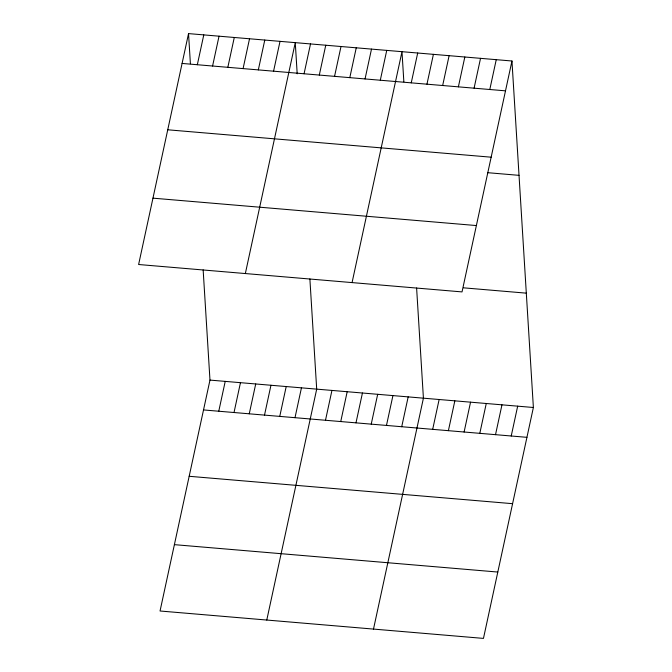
<?xml version="1.0" encoding="UTF-8"?>
<svg xmlns="http://www.w3.org/2000/svg" width="672" height="672" viewBox="0 0 672 672"><rect width="100%" height="100%" fill="white"/><g stroke="black" fill="none" stroke-linecap="round" stroke-linejoin="round"><path stroke-width="1.01" d="M188.538 33.6L138.617 264.508L462.025 291.908L511.955 61.001L188.538 33.6L190.403 63.748M197.333 64.73L203.784 34.894M212.579 66.024L219.038 36.187M227.833 67.318L234.284 37.472M243.079 68.603L249.53 38.766M258.325 69.896L264.776 40.06M273.571 71.19L280.022 41.353M203.154 269.909L209.975 380.092L160.045 610.999L483.462 638.4L533.383 407.492L511.955 61.001M245.347 273.546L295.268 42.638L297.192 73.828M218.77 411.222L225.221 381.385M304.063 73.769L310.514 43.932M234.016 412.516L240.467 382.679M319.309 75.062L325.76 45.226M249.262 413.809L255.713 383.972M334.555 76.356L341.006 46.519M264.508 415.103L270.959 385.258M349.801 77.65L356.252 47.813M279.754 416.388L286.205 386.551M365.047 78.943L371.498 49.098M295 417.682L301.451 387.845M380.293 80.228L386.744 50.392M266.776 620.046L316.697 389.138L309.884 278.947M352.069 282.593L401.99 51.685L403.855 81.833M325.492 420.269L331.943 390.424M411.247 82.858L417.698 53.012M340.738 421.554L347.189 391.717M426.955 84.185L433.406 54.348M355.984 422.848L362.435 393.011M442.663 85.512L449.114 55.675M371.23 424.141L377.681 394.304M458.38 86.848L464.831 57.011M386.476 425.435L392.927 395.598M474.088 88.175L480.539 58.338M401.722 426.728L408.173 396.883M489.796 89.51L496.247 59.665M373.498 629.084L423.419 398.177L416.606 287.994M432.684 429.349L439.135 399.512M448.392 430.676L454.843 400.84M464.1 432.012L470.551 402.167M479.808 433.339L486.259 403.502M495.516 434.675L501.967 404.83M511.224 436.002L517.675 406.165M182.087 63.437L505.504 90.838M167.748 129.788L491.156 157.189M487.603 172.679L519.028 175.342M152.964 198.156L476.372 225.557M463.478 287.826L526.31 293.152M209.975 380.092L533.383 407.492M203.524 409.937L526.932 437.329M189.176 476.288L512.585 503.681M174.392 544.648L497.801 572.048"/></g></svg>
